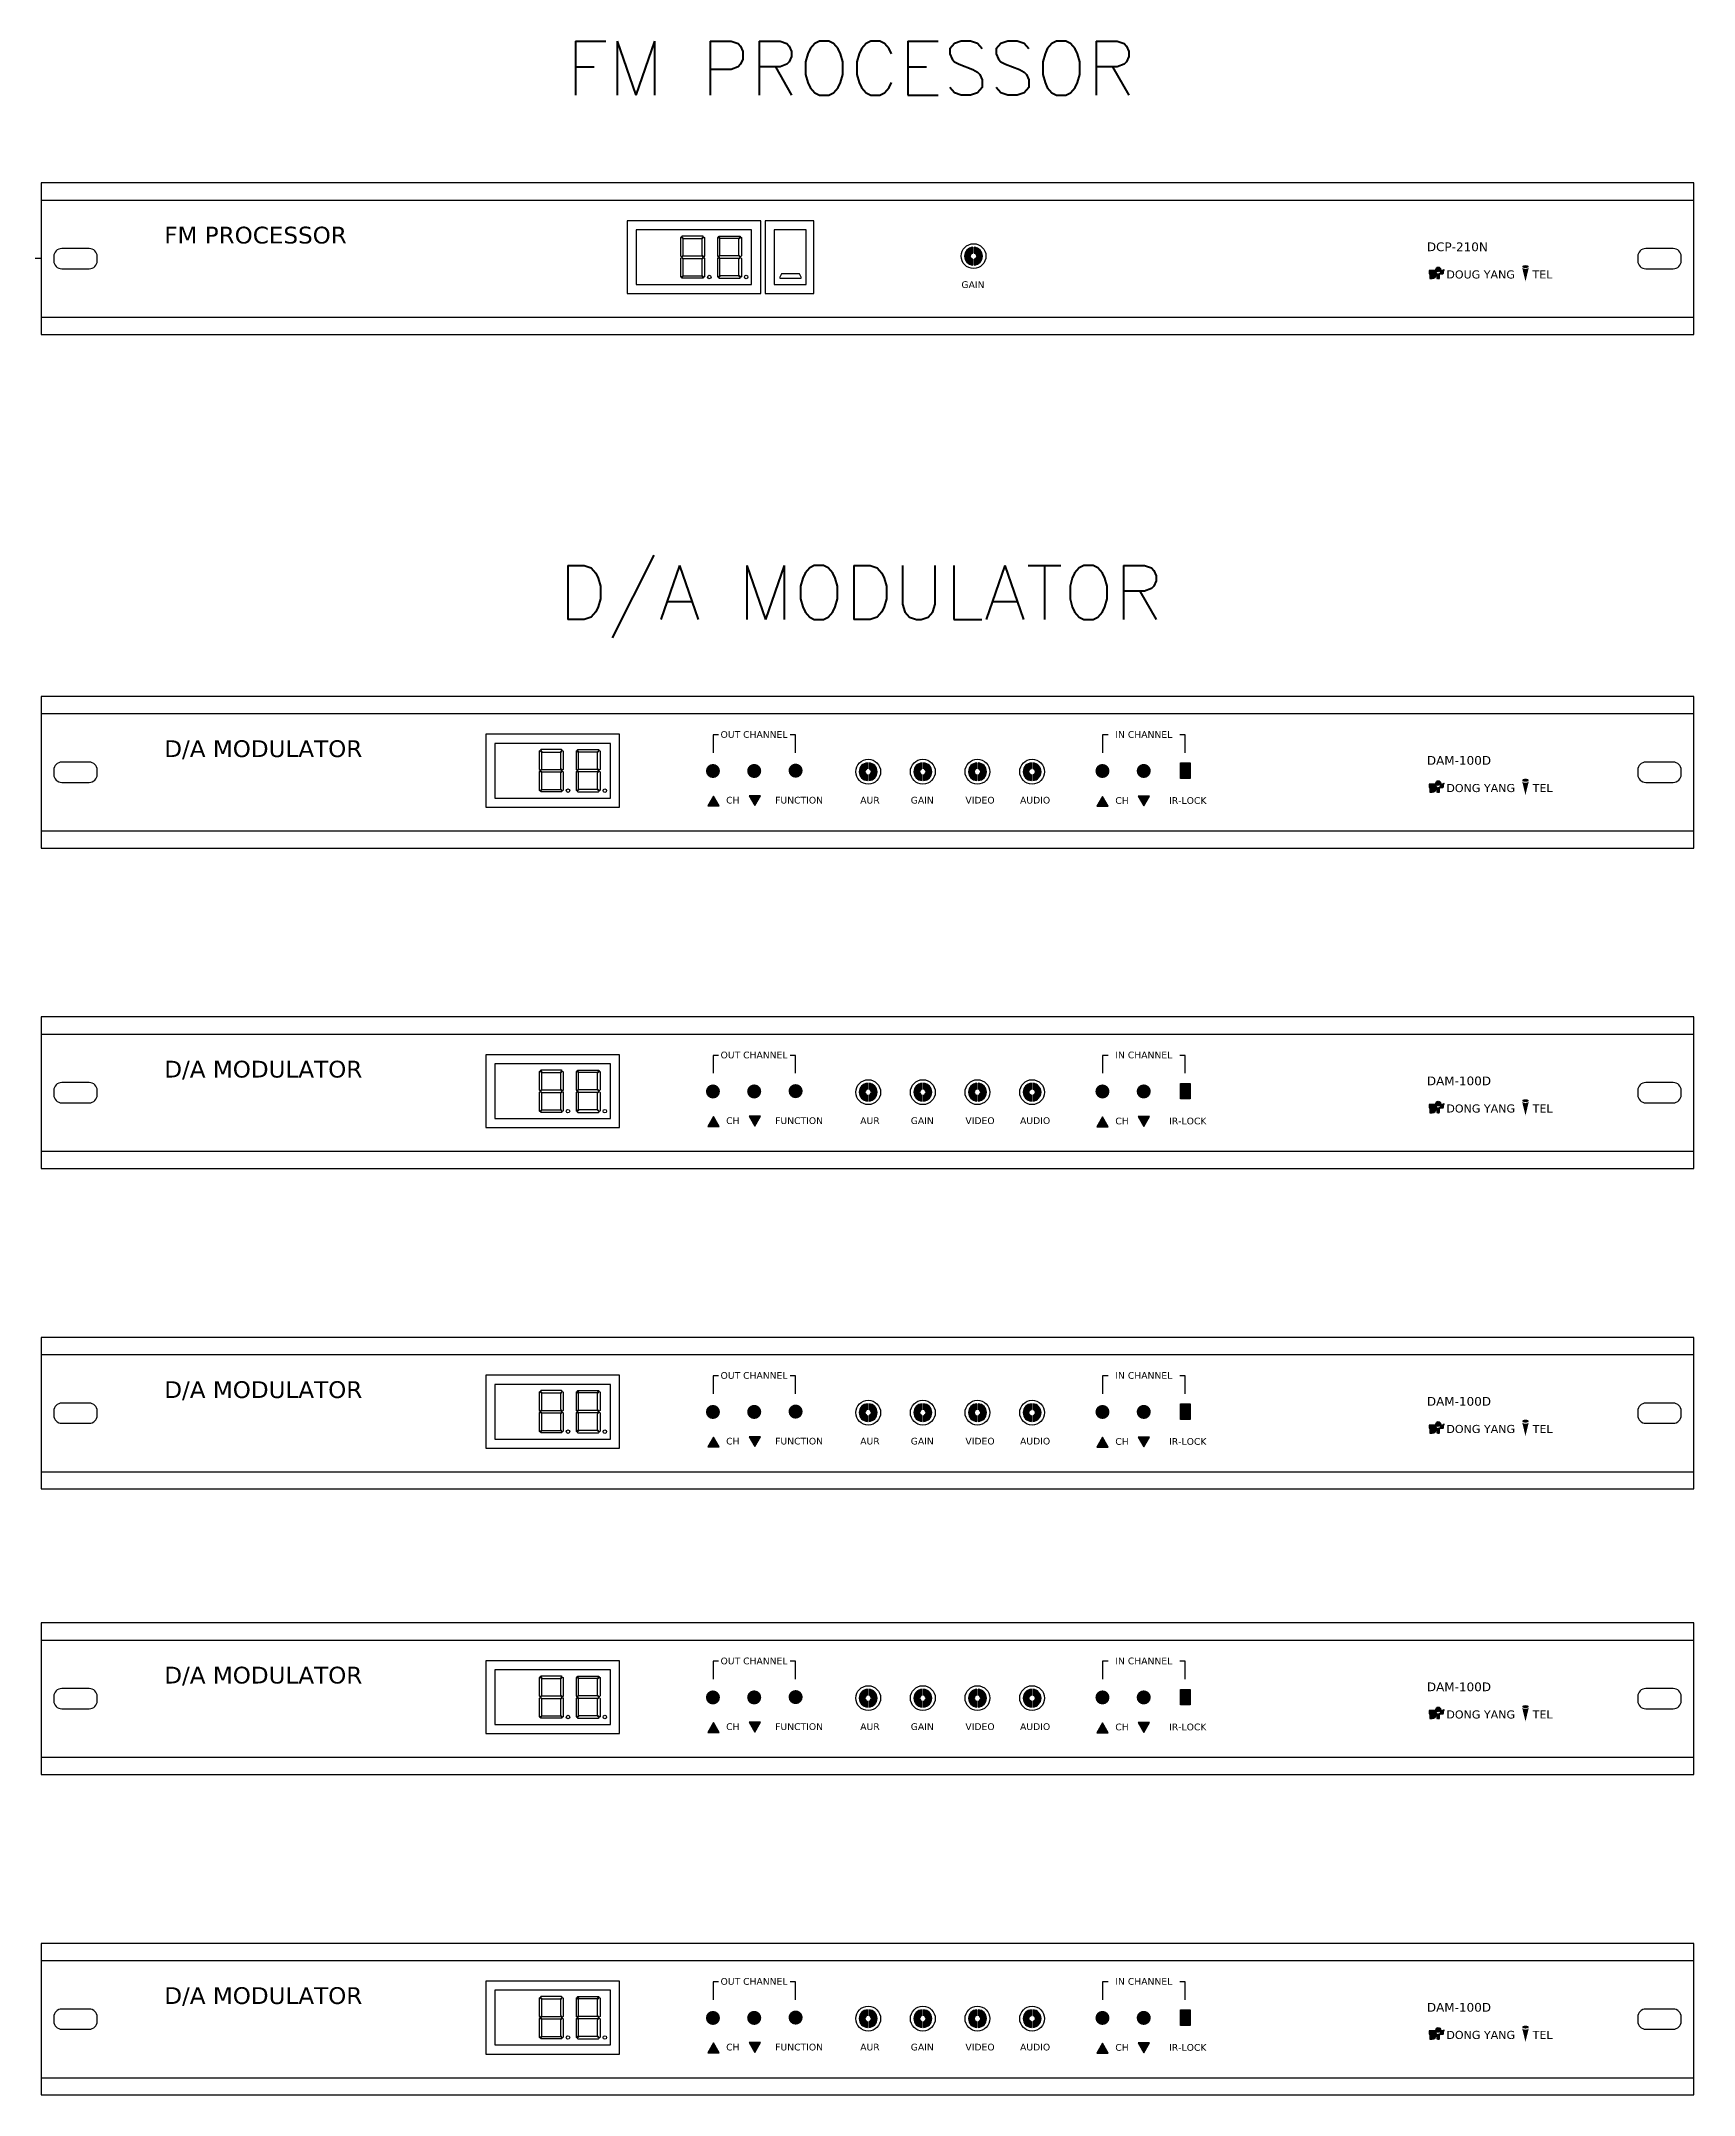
# Model space of a CAD drawing. Header units: millimetres. Extents: x -87 to 210163, y -109 to 148391.
# Drawn here: x 113423 to 128745, y 109622 to 128654 of the extents above; entities that cross this region are included whole.
import ezdxf

# ---------------------------------------------------------------- set-up
doc = ezdxf.new("R2010")
doc.units = ezdxf.units.MM
doc.header["$LTSCALE"] = 50
doc.header["$MEASUREMENT"] = 0
doc.layers.get('0').update_dxf_attribs({"linetype": 'CONTINUOUS'})
for name, color, linetype in [('E-TEXT-BOX', 7, 'CONTINUOUS'), ('TEXT', 7, 'CONTINUOUS'), ('모양', 4, 'CONTINUOUS')]:
    doc.layers.add(name, color=color, linetype=linetype)
doc.styles.add('GHS', font='romans.shx', dxfattribs={"bigfont": 'ghs.shx'})
doc.styles.add('GND', font='verdana_0.ttf')

# ---------------------------------------------------------------- blocks, each defined once
blk = doc.blocks.new('CHANNEL PROCESSOR')
at = {"layer": 'TEXT', "lineweight": -3}
h = blk.add_hatch(color=254, dxfattribs=at)
edge = h.paths.add_edge_path()
edge.add_line((2132089.406218749, 1970421.479161059), (2132088.557102217, 1970421.479161059))
edge.add_line((2132088.557102217, 1970421.479161059), (2132088.557102217, 1970420.527159139))
edge.add_line((2132088.557102217, 1970420.527159139), (2132089.47522314, 1970420.527159139))
edge.add_arc((2132089.47522314, 1970420.297365195), 0.2297939439477471, -90.00000000432078, 89.99999999567922, ccw=False)
edge.add_line((2132089.47522314, 1970420.067571252), (2132089.140459201, 1970420.067571252))
edge.add_line((2132089.140459201, 1970420.067571252), (2132089.140459201, 1970420.429607971))
edge.add_line((2132089.140459201, 1970420.429607971), (2132088.74156083, 1970420.429607971))
edge.add_line((2132088.74156083, 1970420.429607971), (2132088.74156083, 1970419.115569331))
edge.add_line((2132088.74156083, 1970419.115569331), (2132089.406218749, 1970419.115569331))
edge.add_arc((2132089.406218749, 1970420.297365195), 1.181795863668959, 270.0000000000707, 450.0000000000707)
h = blk.add_hatch(dxfattribs=at)
h.set_pattern_fill('ANGLE', color=254, scale=0.0048775583978623, style=0)
h.set_pattern_definition([(0, (2132061.158966095, 1970271.426959834), (0, 0.0340697454090683), [0.0247779966611406, -0.0092917487479277]), (90, (2132061.158966095, 1970271.426959834), (-0.0340697454090683, 0), [0.0247779966611406, -0.0092917487479277])])
edge = h.paths.add_edge_path()
edge.add_line((2132091.181134682, 1970420.4294495), (2132091.181134682, 1970419.115569331))
edge.add_line((2132091.181134682, 1970419.115569331), (2132091.362473869, 1970419.115569331))
edge.add_arc((2132091.362473869, 1970419.310671667), 0.1951023359278894, 270.0000000125462, 359.9999999874537)
edge.add_line((2132091.557576204, 1970419.310671667), (2132091.557576204, 1970420.206870539))
edge.add_arc((2132091.877864804, 1970420.206870539), 0.3202885999797003, 90.00000000809843, 179.9999999919015, ccw=False)
edge.add_line((2132091.877864804, 1970420.527159139), (2132092.476710427, 1970420.527159139))
edge.add_ellipse((2132092.476710427, 1970420.722261475), major_axis=(-0.1379581848159432, 0.1379581848159432), ratio=0.9999999987502578, start_angle=134.9999999641975, end_angle=225.0000000358025)
edge.add_line((2132092.671812763, 1970420.722261475), (2132092.671812763, 1970421.445864164))
edge.add_line((2132092.671812763, 1970421.445864164), (2132092.758456584, 1970421.506763644))
edge.add_ellipse((2132092.810745978, 1970421.600392208), major_axis=(0.110889073047033, 0.04580683820386372), ratio=0.7777833198178966, start_angle=225.5122469753792, end_angle=551.2932104421664)
edge.add_line((2132092.708980942, 1970421.538582411), (2132092.624440105, 1970421.479161059))
edge.add_line((2132092.624440105, 1970421.479161059), (2132091.945185392, 1970421.479161059))
edge.add_ellipse((2132091.945185392, 1970421.309139071), major_axis=(-0.1202237003895396, 0.1202237003895396), ratio=0.9999999987603514, start_angle=-45.00000003551331, end_angle=81.12871090266911)
edge.add_line((2132091.807859562, 1970421.208893909), (2132091.807859562, 1970421.141151188))
edge.add_ellipse((2132091.208206615, 1970421.037407914), major_axis=(0.4303175121891616, 0.4303175121891616), ratio=0.9999999994344716, start_angle=222.450346132576, end_angle=324.81532886271077, ccw=False)
edge = h.paths.add_edge_path()
edge.add_ellipse((2132091.093816911, 1970421.037407914), major_axis=(0.4303175121902896, 0.4303175121902896), ratio=0.9999999996037598, start_angle=125.18467111133799, end_angle=227.5496538510692, ccw=False)
edge.add_line((2132090.494163965, 1970421.141151188), (2132090.494163965, 1970421.208893909))
edge.add_ellipse((2132090.356838133, 1970421.309139071), major_axis=(-0.1202237005223157, 0.1202237005223157), ratio=0.99999999880465, start_angle=188.871289211111, end_angle=314.9999999657556)
edge.add_line((2132090.356838133, 1970421.479161059), (2132089.406218749, 1970421.479161059))
edge.add_arc((2132089.406218748, 1970420.297365195), 1.181795863676272, 9.428929798689808, 89.99999997677162, ccw=False)
edge.add_ellipse((2132090.424158721, 1970420.206870539), major_axis=(-0.2264782410381537, 0.2264782410381537), ratio=0.9999999994500964, start_angle=225.0000000574043, end_angle=287.5007052545735, ccw=False)
edge.add_line((2132090.744447321, 1970420.206870539), (2132090.744447321, 1970419.310671667))
edge.add_arc((2132090.939549657, 1970419.310671667), 0.1951023359278895, 180.0000000125463, 269.9999999874537)
edge.add_line((2132090.939549657, 1970419.115569331), (2132091.120888843, 1970419.115569331))
edge.add_line((2132091.120888843, 1970419.115569331), (2132091.120888843, 1970420.4294495))
h = blk.add_hatch(color=254, dxfattribs=at)
edge = h.paths.add_edge_path()
edge.add_ellipse((2132091.151011763, 1970421.773892512), major_axis=(-0.4812834065326116, 0.4812834065326116), ratio=0.9999999996309424, start_angle=225.0000000105727, end_angle=405.0000000105727)
edge.add_ellipse((2132091.151011763, 1970421.773892512), major_axis=(-0.4812834065326116, 0.4812834065326116), ratio=0.9999999996309424, start_angle=45.00000001057271, end_angle=225.0000000105727)
h = blk.add_hatch(color=254, dxfattribs=at)
edge = h.paths.add_edge_path()
edge.add_ellipse((2132116.500817566, 1970422.297769777), major_axis=(0.9672853192375892, 3e-16), ratio=0.4376593208088981, start_angle=192.1223906112213, end_angle=347.8776093887787, ccw=False)
edge.add_line((2132115.555101505, 1970422.208867798), (2132116.500817566, 1970418.310911321))
edge.add_line((2132116.500817566, 1970418.31091132), (2132117.446533627, 1970422.208867798))
edge = h.paths.add_edge_path()
edge.add_ellipse((2132116.500817566, 1970422.607999571), major_axis=(0.9672853192314504, 4.826934000000013e-10), ratio=0.4376593208116754, start_angle=-6.532858033726872e-08, end_angle=359.9999999346714)
at = {"layer": '모양', "lineweight": -3}
h = blk.add_hatch(color=256, dxfattribs=at)
edge = h.paths.add_edge_path()
edge.add_line((2131956.4013272, 1970428.21838786), (2131956.4013272, 1970426.546621038))
edge.add_ellipse((2131956.206224864, 1970425.640654775), major_axis=(0.6553013777396002, 0.6553013777396002), ratio=0.9999999994033109, start_angle=237.1531974833002, end_angle=392.8468025508875, ccw=False)
edge.add_line((2131956.4013272, 1970424.734688513), (2131956.4013272, 1970423.062921691))
edge.add_ellipse((2131956.206224864, 1970425.640654776), major_axis=(-1.827945948522575, 1.827945948522575), ratio=0.9999999994033116, start_angle=139.3283254148197, end_angle=310.6716745509925)
edge = h.paths.add_edge_path()
edge.add_ellipse((2131956.206224864, 1970425.640654776), major_axis=(1.827945948522576, 1.827945948522576), ratio=0.9999999994033112, start_angle=49.3283254490075, end_angle=220.6716745851802)
edge.add_line((2131956.011122528, 1970423.062921691), (2131956.011122528, 1970424.734688513))
edge.add_ellipse((2131956.206224864, 1970425.640654775), major_axis=(-0.6553013778966009, 0.6553013778966009), ratio=0.9999999994033107, start_angle=-32.84680255088739, end_angle=122.8468025166998, ccw=False)
edge.add_line((2131956.011122528, 1970426.546621038), (2131956.011122528, 1970428.21838786))
at = {"lineweight": -3}
for p, q in [((2131685.420497518, 1970441.917150883), (2132165.420497518, 1970441.917150883)), ((2131685.420497518, 1970407.917150883), (2132165.420497518, 1970407.917150883))]:
    blk.add_line(p, q, dxfattribs=at)
at = {"color": 1, "lineweight": -3}
for p, q in [((2131871.503353534, 1970425.348449637), (2131871.855954853, 1970425.701050955)), ((2131871.503353534, 1970425.348449637), (2131871.855954853, 1970424.995848318)), ((2131877.729083561, 1970425.348449637), (2131877.376482242, 1970425.701050955)), ((2131877.729083561, 1970425.348449637), (2131877.376482242, 1970424.995848318)), ((2131882.208341784, 1970425.348449637), (2131882.560943103, 1970425.701050955)), ((2131882.208341784, 1970425.348449637), (2131882.560943103, 1970424.995848318)), ((2131888.434071811, 1970425.348449637), (2131888.081470492, 1970425.701050955)), ((2131888.434071811, 1970425.348449637), (2131888.081470492, 1970424.995848318)), ((2131871.853474227, 1970424.995848318), (2131877.378962869, 1970424.995848318)), ((2131888.083951119, 1970424.995848318), (2131882.558462476, 1970424.995848318))]:
    blk.add_line(p, q, dxfattribs=at)
at = {"color": 3, "lineweight": -3}
blk.add_lwpolyline([(2132165.420497518, 1970446.917150883), (2131685.420497518, 1970446.917150883), (2131685.420497518, 1970402.917150883), (2132165.420497518, 1970402.917150883)], close=True, dxfattribs=at)
at = {"lineweight": -3}
for points in [[(2131886.462329188, 1970435.926489194), (2131855.629832429, 1970435.926489194), (2131855.629832429, 1970414.77041008), (2131894.425366732, 1970414.770410079), (2131894.425366732, 1970435.926489194), (2131886.462329188, 1970435.926489194)], [(2131909.851577232, 1970435.926489194), (2131895.654709225, 1970435.926489194), (2131895.654709225, 1970414.77041008), (2131909.851577232, 1970414.77041008), (2131909.851577232, 1970435.926489194), (2131909.851577232, 1970435.926489194)]]:
    blk.add_lwpolyline(points, dxfattribs=at)
for points in [[(2131858.274342318, 1970417.414919969), (2131891.780856843, 1970417.414919969), (2131891.780856843, 1970433.281979305), (2131858.274342318, 1970433.281979305)], [(2131898.299219114, 1970417.414919969), (2131907.622023194, 1970417.414919969), (2131907.622023194, 1970433.281979305), (2131898.299219114, 1970433.281979305)]]:
    blk.add_lwpolyline(points, close=True, dxfattribs=at)
at = {"color": 1, "lineweight": -3}
for points in [[(2131871.148271589, 1970425.703531582), (2131871.378690142, 1970425.473113029), (2131871.853474227, 1970425.947897112), (2131871.853474227, 1970430.652833359), (2131871.316358446, 1970431.189949139), (2131871.148271589, 1970431.021862281)], [(2131871.441021838, 1970431.31461253), (2131871.978137618, 1970430.777496751), (2131877.254299477, 1970430.777496751), (2131877.791415257, 1970431.31461253), (2131877.623328399, 1970431.482699388), (2131871.609108695, 1970431.482699388)], [(2131878.084165506, 1970431.021862281), (2131878.084165506, 1970425.703531582), (2131877.853746953, 1970425.473113029), (2131877.378962869, 1970425.947897112), (2131877.378962869, 1970430.652833359), (2131877.916078649, 1970431.189949139)], [(2131881.853259839, 1970431.021862281), (2131881.853259839, 1970425.703531582), (2131882.083678392, 1970425.473113029), (2131882.558462476, 1970425.947897112), (2131882.558462476, 1970430.652833359), (2131882.021346696, 1970431.189949139)], [(2131888.496403507, 1970431.31461253), (2131887.959287728, 1970430.777496751), (2131882.683125867, 1970430.777496751), (2131882.146010088, 1970431.31461253), (2131882.314096945, 1970431.482699388), (2131888.32831665, 1970431.482699388)], [(2131888.789153756, 1970425.703531582), (2131888.558735202, 1970425.473113029), (2131888.083951119, 1970425.947897112), (2131888.083951119, 1970430.652833359), (2131888.621066899, 1970431.189949139), (2131888.789153756, 1970431.021862281)], [(2131871.316358446, 1970419.506950135), (2131871.853474227, 1970420.044065915), (2131871.853474227, 1970424.749002162), (2131871.378690142, 1970425.223786245), (2131871.148271589, 1970424.993367692), (2131871.148271589, 1970419.675036992)], [(2131877.916078649, 1970419.506950135), (2131877.378962869, 1970420.044065915), (2131877.378962869, 1970424.749002162), (2131877.853746953, 1970425.223786245), (2131878.084165506, 1970424.993367692), (2131878.084165506, 1970419.675036992)], [(2131882.021346696, 1970419.506950135), (2131882.558462476, 1970420.044065915), (2131882.558462476, 1970424.749002162), (2131882.083678392, 1970425.223786245), (2131881.853259839, 1970424.993367692), (2131881.853259839, 1970419.675036992)], [(2131888.621066899, 1970419.506950135), (2131888.083951119, 1970420.044065915), (2131888.083951119, 1970424.749002162), (2131888.558735202, 1970425.223786245), (2131888.789153756, 1970424.993367692), (2131888.789153756, 1970419.675036992)], [(2131871.978137618, 1970419.919402522), (2131877.254299477, 1970419.919402522), (2131877.791415257, 1970419.382286743), (2131877.623328399, 1970419.214199886), (2131871.609108695, 1970419.214199886), (2131871.441021838, 1970419.382286743)], [(2131887.959287728, 1970419.919402522), (2131882.683125867, 1970419.919402522), (2131882.146010088, 1970419.382286743), (2131882.314096945, 1970419.214199886), (2131888.32831665, 1970419.214199886), (2131888.496403507, 1970419.382286743)], [(2131905.694356617, 1970420.553842937), (2131900.418194756, 1970420.553842937), (2131899.881078977, 1970419.382286743), (2131900.049165834, 1970419.214199886), (2131906.063385539, 1970419.214199886), (2131906.231472396, 1970419.382286743)]]:
    blk.add_lwpolyline(points, close=True, dxfattribs=at)
at = {"lineweight": -3}
for points in [[(2131689.126798265, 1970425.553640036), (2131689.126798265, 1970424.280661731, 0.4142135623730952), (2131691.431705566, 1970421.97575443), (2131699.40928947, 1970421.97575443, 0.4142135623730951), (2131701.714196771, 1970424.280661731), (2131701.714196771, 1970425.553640036, 0.414213562373096), (2131699.40928947, 1970427.858547337), (2131691.431705566, 1970427.858547337, 0.4142135623730951)], [(2132149.126798265, 1970425.553640036), (2132149.126798265, 1970424.280661731, 0.4142135623730952), (2132151.431705566, 1970421.97575443), (2132159.40928947, 1970421.97575443, 0.4142135623730951), (2132161.714196771, 1970424.280661731), (2132161.714196771, 1970425.553640036, 0.414213562373096), (2132159.40928947, 1970427.858547337), (2132151.431705566, 1970427.858547337, 0.4142135623730951)]]:
    blk.add_lwpolyline(points, format="xyb", close=True, dxfattribs=at)
at = {"color": 1, "lineweight": -3}
for points in [[(2131871.853474227, 1970425.701050955), (2131877.378962869, 1970425.701050955)], [(2131888.083951119, 1970425.701050955), (2131882.558462476, 1970425.701050955)]]:
    blk.add_lwpolyline(points, dxfattribs=at)
at = {"lineweight": -3}
blk.add_circle((2131956.206224864, 1970425.640654776), 3.609393214418117, dxfattribs=at)
at = {"color": 1, "lineweight": -3}
for centre in [(2131879.464800712, 1970419.569755772), (2131890.169788963, 1970419.569755772)]:
    blk.add_circle(centre, 0.5111750367367005, dxfattribs=at)
at = {"layer": 'TEXT', "color": 254, "lineweight": -3}
for p, q in [((2132090.356838133, 1970421.479161059), (2132089.406218749, 1970421.479161059)), ((2132090.494163965, 1970421.141151188), (2132090.494163965, 1970421.208893909)), ((2132090.744447321, 1970420.206870539), (2132090.744447321, 1970419.310671667)), ((2132091.120888844, 1970419.115569331), (2132090.939549657, 1970419.115569331)), ((2132091.120888844, 1970420.4294495), (2132091.120888844, 1970419.115569331))]:
    blk.add_line(p, q, dxfattribs=at)
blk.add_lwpolyline([(2132088.74156083, 1970420.429607971), (2132088.74156083, 1970419.115569331), (2132089.406218749, 1970419.115569331, 1.000000000000005), (2132089.406218749, 1970421.479161059), (2132088.557102217, 1970421.479161059), (2132088.557102217, 1970420.527159139), (2132089.47522314, 1970420.527159139, -0.9999999999999998), (2132089.47522314, 1970420.067571252), (2132089.140459201, 1970420.067571252), (2132089.140459201, 1970420.429607971)], format="xyb", close=True, dxfattribs=at)
blk.add_lwpolyline([(2132092.708980942, 1970421.538582411), (2132092.624440105, 1970421.479161059), (2132091.945185392, 1970421.479161059, 0.6135735587382025), (2132091.807859562, 1970421.208893909), (2132091.807859562, 1970421.141151188, -0.4789318693612534), (2132091.181134682, 1970420.4294495), (2132091.181134682, 1970419.115569331), (2132091.362473869, 1970419.115569331, 0.4142135623730883), (2132091.557576204, 1970419.310671667), (2132091.557576204, 1970420.206870539, -0.4142135623730951), (2132091.877864804, 1970420.527159139), (2132092.476710427, 1970420.527159139, 0.4142135623730951), (2132092.671812763, 1970420.722261475), (2132092.671812763, 1970421.445864164), (2132092.758456584, 1970421.506763644)], format="xyb", dxfattribs=at)
blk.add_circle((2132091.151011763, 1970421.773892512), 0.6806375207188391, dxfattribs=at)
for centre, radius, start, end in [((2132090.356838133, 1970421.309139071), 0.1700219875688007, 323.8712892651044, 90), ((2132091.09381691, 1970421.037407914), 0.6085608618221425, 170.1846711219233, 272.549653685157), ((2132090.424158721, 1970420.206870539), 0.320288599922157, 0, 62.50070513963338), ((2132090.939549657, 1970419.310671667), 0.1951023359144927, 180, 270)]:
    blk.add_arc(centre, radius, start, end, dxfattribs=at)
blk.add_ellipse((2132092.810745978, 1970421.600392208), major_axis=(0.110889073047033, 0.0458068382038638), ratio=0.7777833198178963, start_param=3.935931213290991, end_param=9.621881666105786, dxfattribs=at)
at = {"layer": '모양', "lineweight": -3}
for points in [[(2131956.011122528, 1970428.21838786, 0.9271726499455296), (2131956.011122528, 1970423.062921691), (2131956.011122528, 1970424.734688513, -0.8075728530872467), (2131956.011122528, 1970426.546621038)], [(2131956.4013272, 1970426.546621038, -0.8075728530872476), (2131956.4013272, 1970424.734688513), (2131956.4013272, 1970423.062921691, 0.9271726499455304), (2131956.4013272, 1970428.21838786)]]:
    blk.add_lwpolyline(points, format="xyb", close=True, dxfattribs=at)
at = {"color": 3, "lineweight": -3, "style": 'GND'}
for s, height, p in [('FM PROCESSOR', 4.8775583980605, (2131721.20431433, 1970429.314098075)), ('DCP-210N', 2.536330366972833, (2132087.865283565, 1970427.083341577)), ('DOUG YANG     TEL', 2.341228031087666, (2132093.519231448, 1970419.161742719))]:
    blk.add_text(s, height=height, dxfattribs=at).set_placement(p)
at = {"layer": 'TEXT', "lineweight": -3, "style": 'GND'}
blk.add_text('GAIN', height=1.951023359084501, dxfattribs=at).set_placement((2131952.699986314, 1970416.399352675))
blk = doc.blocks.new('DAM-100D')
at = {"lineweight": -3}
h = blk.add_hatch(color=9, dxfattribs=at)
edge = h.paths.add_edge_path()
edge.add_ellipse((2122013.94416659, 1941784.286572036), major_axis=(-1.445316197481881, 1.445316197481881), ratio=0.9999999999817961, start_angle=45.0000000005215, end_angle=225.0000000005215)
edge.add_ellipse((2122013.94416659, 1941784.286572036), major_axis=(-1.445316197666633, 1.445316197666633), ratio=0.9999999998427833, start_angle=225.0000000045039, end_angle=405.0000000045039)
h = blk.add_hatch(color=9, dxfattribs=at)
edge = h.paths.add_edge_path()
edge.add_ellipse((2122025.925530038, 1941784.286572036), major_axis=(1.445316197519193, 1.445316197519192), ratio=0.9999999999884869, start_angle=134.9999999996702, end_angle=314.9999999996701)
edge.add_ellipse((2122025.925530038, 1941784.286572036), major_axis=(-1.445316197645962, 1.445316197645962), ratio=0.9999999998130666, start_angle=225.0000000053552, end_angle=405.0000000053552)
h = blk.add_hatch(color=9, dxfattribs=at)
edge = h.paths.add_edge_path()
edge.add_ellipse((2122037.953760608, 1941784.380848653), major_axis=(1.445316197519193, 1.445316197519192), ratio=0.9999999999884869, start_angle=134.9999999996702, end_angle=314.9999999996701)
edge.add_ellipse((2122037.953760608, 1941784.380848653), major_axis=(-1.445316197645962, 1.445316197645962), ratio=0.9999999998130666, start_angle=225.0000000053552, end_angle=405.0000000053552)
h = blk.add_hatch(color=256, dxfattribs=at)
edge = h.paths.add_edge_path()
edge.add_line((2122059.223713066, 1941786.661172354), (2122059.223713066, 1941784.989405533))
edge.add_ellipse((2122059.028610731, 1941784.08343927), major_axis=(0.6553013777396002, 0.6553013777396002), ratio=0.9999999994033109, start_angle=237.1531974833002, end_angle=392.8468025508875, ccw=False)
edge.add_line((2122059.223713066, 1941783.177473007), (2122059.223713066, 1941781.505706185))
edge.add_ellipse((2122059.028610731, 1941784.08343927), major_axis=(-1.827945948522575, 1.827945948522575), ratio=0.9999999994033116, start_angle=139.3283254148197, end_angle=310.6716745509925)
edge = h.paths.add_edge_path()
edge.add_ellipse((2122059.028610731, 1941784.08343927), major_axis=(1.827945948522576, 1.827945948522576), ratio=0.9999999994033112, start_angle=49.3283254490075, end_angle=220.6716745851802)
edge.add_line((2122058.833508395, 1941781.505706185), (2122058.833508395, 1941783.177473007))
edge.add_ellipse((2122059.028610731, 1941784.08343927), major_axis=(-0.6553013778966009, 0.6553013778966009), ratio=0.9999999994033107, start_angle=-32.84680255088739, end_angle=122.8468025166998, ccw=False)
edge.add_line((2122058.833508395, 1941784.989405532), (2122058.833508395, 1941786.661172354))
h = blk.add_hatch(color=256, dxfattribs=at)
edge = h.paths.add_edge_path()
edge.add_line((2122075.0941178, 1941786.661172354), (2122075.0941178, 1941784.989405533))
edge.add_ellipse((2122074.899015464, 1941784.08343927), major_axis=(0.6553013777396002, 0.6553013777396002), ratio=0.9999999994033109, start_angle=237.1531974833002, end_angle=392.8468025508875, ccw=False)
edge.add_line((2122075.0941178, 1941783.177473007), (2122075.0941178, 1941781.505706185))
edge.add_ellipse((2122074.899015464, 1941784.08343927), major_axis=(-1.827945948522575, 1.827945948522575), ratio=0.9999999994033116, start_angle=139.3283254148197, end_angle=310.6716745509925)
edge = h.paths.add_edge_path()
edge.add_ellipse((2122074.899015464, 1941784.08343927), major_axis=(1.827945948522576, 1.827945948522576), ratio=0.9999999994033112, start_angle=49.3283254490075, end_angle=220.6716745851802)
edge.add_line((2122074.703913128, 1941781.505706185), (2122074.703913128, 1941783.177473007))
edge.add_ellipse((2122074.899015464, 1941784.08343927), major_axis=(-0.6553013778966009, 0.6553013778966009), ratio=0.9999999994033107, start_angle=-32.84680255088739, end_angle=122.8468025166998, ccw=False)
edge.add_line((2122074.703913128, 1941784.989405532), (2122074.703913128, 1941786.661172354))
h = blk.add_hatch(color=256, dxfattribs=at)
edge = h.paths.add_edge_path()
edge.add_line((2122090.964522533, 1941786.661172354), (2122090.964522533, 1941784.989405533))
edge.add_ellipse((2122090.769420197, 1941784.08343927), major_axis=(0.6553013777396002, 0.6553013777396002), ratio=0.9999999994033109, start_angle=237.1531974833002, end_angle=392.8468025508875, ccw=False)
edge.add_line((2122090.964522533, 1941783.177473007), (2122090.964522533, 1941781.505706185))
edge.add_ellipse((2122090.769420197, 1941784.08343927), major_axis=(-1.827945948522575, 1.827945948522575), ratio=0.9999999994033116, start_angle=139.3283254148197, end_angle=310.6716745509925)
edge = h.paths.add_edge_path()
edge.add_ellipse((2122090.769420197, 1941784.08343927), major_axis=(1.827945948522576, 1.827945948522576), ratio=0.9999999994033112, start_angle=49.3283254490075, end_angle=220.6716745851802)
edge.add_line((2122090.574317861, 1941781.505706185), (2122090.574317861, 1941783.177473007))
edge.add_ellipse((2122090.769420197, 1941784.08343927), major_axis=(-0.6553013778966009, 0.6553013778966009), ratio=0.9999999994033107, start_angle=-32.84680255088739, end_angle=122.8468025166998, ccw=False)
edge.add_line((2122090.574317861, 1941784.989405532), (2122090.574317861, 1941786.661172354))
h = blk.add_hatch(color=256, dxfattribs=at)
edge = h.paths.add_edge_path()
edge.add_line((2122106.834927266, 1941786.661172354), (2122106.834927266, 1941784.989405533))
edge.add_ellipse((2122106.639824931, 1941784.08343927), major_axis=(0.6553013777396002, 0.6553013777396002), ratio=0.9999999994033109, start_angle=237.1531974833002, end_angle=392.8468025508875, ccw=False)
edge.add_line((2122106.834927266, 1941783.177473007), (2122106.834927266, 1941781.505706185))
edge.add_ellipse((2122106.639824931, 1941784.08343927), major_axis=(-1.827945948522575, 1.827945948522575), ratio=0.9999999994033116, start_angle=139.3283254148197, end_angle=310.6716745509925)
edge = h.paths.add_edge_path()
edge.add_ellipse((2122106.639824931, 1941784.08343927), major_axis=(1.827945948522576, 1.827945948522576), ratio=0.9999999994033112, start_angle=49.3283254490075, end_angle=220.6716745851802)
edge.add_line((2122106.444722595, 1941781.505706185), (2122106.444722595, 1941783.177473007))
edge.add_ellipse((2122106.639824931, 1941784.08343927), major_axis=(-0.6553013778966009, 0.6553013778966009), ratio=0.9999999994033107, start_angle=-32.84680255088739, end_angle=122.8468025166998, ccw=False)
edge.add_line((2122106.444722595, 1941784.989405532), (2122106.444722595, 1941786.661172354))
h = blk.add_hatch(color=9, dxfattribs=at)
edge = h.paths.add_edge_path()
edge.add_ellipse((2122127.065228712, 1941784.286572036), major_axis=(-1.445316197481881, 1.445316197481881), ratio=0.9999999999817961, start_angle=45.0000000005215, end_angle=225.0000000005215)
edge.add_ellipse((2122127.065228712, 1941784.286572036), major_axis=(-1.445316197666633, 1.445316197666633), ratio=0.9999999998427833, start_angle=225.0000000045039, end_angle=405.0000000045039)
h = blk.add_hatch(color=9, dxfattribs=at)
edge = h.paths.add_edge_path()
edge.add_ellipse((2122139.04659216, 1941784.286572036), major_axis=(1.445316197519193, 1.445316197519192), ratio=0.9999999999884869, start_angle=134.9999999996702, end_angle=314.9999999996701)
edge.add_ellipse((2122139.04659216, 1941784.286572036), major_axis=(-1.445316197645962, 1.445316197645962), ratio=0.9999999998130666, start_angle=225.0000000053552, end_angle=405.0000000053552)
blk.add_hatch(color=4, dxfattribs=at).paths.add_polyline_path([(2122149.683480019, 1941782.104996065), (2122152.520646393, 1941782.104996065), (2122152.520646393, 1941786.621054746), (2122149.683480019, 1941786.621054746)])
h = blk.add_hatch(color=254, dxfattribs=at)
edge = h.paths.add_edge_path()
edge.add_ellipse((2122224.561668633, 1941780.789349227), major_axis=(-0.4812834065326116, 0.4812834065326116), ratio=0.9999999996309424, start_angle=225.0000000105727, end_angle=405.0000000105727)
edge.add_ellipse((2122224.561668633, 1941780.789349227), major_axis=(-0.4812834065326116, 0.4812834065326116), ratio=0.9999999996309424, start_angle=45.00000001057271, end_angle=225.0000000105727)
h = blk.add_hatch(color=254, dxfattribs=at)
edge = h.paths.add_edge_path()
edge.add_ellipse((2122249.911474437, 1941781.313226492), major_axis=(0.9672853192375892, 3e-16), ratio=0.4376593208088981, start_angle=192.1223906112213, end_angle=347.8776093887787, ccw=False)
edge.add_line((2122248.965758376, 1941781.224324513), (2122249.911474437, 1941777.326368035))
edge.add_line((2122249.911474437, 1941777.326368035), (2122250.857190498, 1941781.224324513))
edge = h.paths.add_edge_path()
edge.add_ellipse((2122249.911474437, 1941781.623456286), major_axis=(0.9672853192314504, 4.826934000000013e-10), ratio=0.4376593208116754, start_angle=-6.532858033726872e-08, end_angle=359.9999999346714)
h = blk.add_hatch(color=254, dxfattribs=at)
edge = h.paths.add_edge_path()
edge.add_line((2122222.81687562, 1941780.494617774), (2122221.967759088, 1941780.494617774))
edge.add_line((2122221.967759088, 1941780.494617774), (2122221.967759088, 1941779.542615854))
edge.add_line((2122221.967759088, 1941779.542615854), (2122222.88588001, 1941779.542615854))
edge.add_ellipse((2122222.88588001, 1941779.31282191), major_axis=(-0.1624888560410533, 0.1624888560410533), ratio=0.9999999998491722, start_angle=134.9999999956791, end_angle=314.9999999956791, ccw=False)
edge.add_line((2122222.88588001, 1941779.083027966), (2122222.551116072, 1941779.083027966))
edge.add_line((2122222.551116072, 1941779.083027966), (2122222.551116072, 1941779.445064686))
edge.add_line((2122222.551116072, 1941779.445064686), (2122222.1522177, 1941779.445064686))
edge.add_line((2122222.1522177, 1941779.445064686), (2122222.1522177, 1941778.131026046))
edge.add_line((2122222.1522177, 1941778.131026046), (2122222.81687562, 1941778.131026046))
edge.add_ellipse((2122222.81687562, 1941779.31282191), major_axis=(0.8356558691785338, 0.8356558691785338), ratio=0.9999999999975351, start_angle=225.0000000000706, end_angle=405.0000000000705)
h = blk.add_hatch(dxfattribs=at)
h.set_pattern_fill('ANGLE', color=254, scale=0.0048775583978623, style=0)
h.set_pattern_definition([(0, (2122194.569622966, 1941630.442416549), (0, 0.0340697454090683), [0.0247779966611406, -0.0092917487479277]), (90, (2122194.569622966, 1941630.442416549), (-0.0340697454090683, 0), [0.0247779966611406, -0.0092917487479277])])
edge = h.paths.add_edge_path()
edge.add_line((2122224.591791553, 1941779.444906215), (2122224.591791553, 1941778.131026046))
edge.add_line((2122224.591791553, 1941778.131026046), (2122224.773130739, 1941778.131026046))
edge.add_ellipse((2122224.773130739, 1941778.326128382), major_axis=(0.1379581847599464, 0.1379581847599464), ratio=0.999999999562052, start_angle=225.0000000125463, end_angle=314.9999999874536)
edge.add_line((2122224.968233075, 1941778.326128382), (2122224.968233075, 1941779.222327254))
edge.add_ellipse((2122225.288521675, 1941779.222327254), major_axis=(0.2264782409823917, 0.2264782409823917), ratio=0.9999999997173082, start_angle=45.00000000809848, end_angle=134.9999999919015, ccw=False)
edge.add_line((2122225.288521675, 1941779.542615854), (2122225.887367297, 1941779.542615854))
edge.add_ellipse((2122225.887367297, 1941779.73771819), major_axis=(-0.1379581848159432, 0.1379581848159432), ratio=0.9999999987502579, start_angle=134.9999999641974, end_angle=225.0000000358025)
edge.add_line((2122226.082469633, 1941779.73771819), (2122226.082469633, 1941780.461320879))
edge.add_line((2122226.082469633, 1941780.461320878), (2122226.169113455, 1941780.522220358))
edge.add_ellipse((2122226.221402848, 1941780.615848922), major_axis=(0.110889073047033, 0.04580683820386372), ratio=0.7777833198178966, start_angle=225.5122469753792, end_angle=551.2932104421664)
edge.add_line((2122226.119637812, 1941780.554039126), (2122226.035096976, 1941780.494617774))
edge.add_line((2122226.035096976, 1941780.494617774), (2122225.355842263, 1941780.494617774))
edge.add_ellipse((2122225.355842263, 1941780.324595786), major_axis=(-0.1202237003895396, 0.1202237003895396), ratio=0.9999999987603514, start_angle=-45.00000003551331, end_angle=81.12871090266911)
edge.add_line((2122225.218516432, 1941780.224350624), (2122225.218516432, 1941780.156607903))
edge.add_ellipse((2122224.618863486, 1941780.052864628), major_axis=(0.4303175121891616, 0.4303175121891616), ratio=0.9999999994344716, start_angle=222.450346132576, end_angle=324.8153288627108, ccw=False)
edge = h.paths.add_edge_path()
edge.add_ellipse((2122224.504473781, 1941780.052864628), major_axis=(0.4303175121902893, 0.4303175121902893), ratio=0.9999999996037604, start_angle=125.18467111133799, end_angle=227.5496538510692, ccw=False)
edge.add_line((2122223.904820835, 1941780.156607903), (2122223.904820835, 1941780.224350624))
edge.add_ellipse((2122223.767495004, 1941780.324595786), major_axis=(-0.1202237005223157, 0.1202237005223157), ratio=0.9999999988046492, start_angle=188.871289211111, end_angle=314.9999999657556)
edge.add_line((2122223.767495004, 1941780.494617774), (2122222.81687562, 1941780.494617774))
edge.add_ellipse((2122222.816875619, 1941779.31282191), major_axis=(-0.8356558691837048, 0.8356558691837048), ratio=0.9999999999772322, start_angle=234.4289297986897, end_angle=314.9999999767716, ccw=False)
edge.add_ellipse((2122223.834815592, 1941779.222327254), major_axis=(-0.2264782410381537, 0.2264782410381537), ratio=0.9999999994500964, start_angle=225.0000000574043, end_angle=287.5007052545735, ccw=False)
edge.add_line((2122224.155104192, 1941779.222327254), (2122224.155104192, 1941778.326128382))
edge.add_ellipse((2122224.350206528, 1941778.326128382), major_axis=(-0.1379581847599464, 0.1379581847599464), ratio=0.999999999562052, start_angle=45.00000001254627, end_angle=134.9999999874536)
edge.add_line((2122224.350206528, 1941778.131026046), (2122224.531545714, 1941778.131026046))
edge.add_line((2122224.531545714, 1941778.131026046), (2122224.531545714, 1941779.444906215))
at = {"color": 3, "lineweight": -3}
for p, q in [((2122298.831154388, 1941805.932607598), (2121818.831154388, 1941805.932607598)), ((2121818.831154388, 1941805.932607598), (2121818.831154388, 1941761.932607598)), ((2122298.831154388, 1941761.932607598), (2122298.831154388, 1941805.932607598)), ((2121818.831154388, 1941800.932607598), (2122298.831154388, 1941800.932607598)), ((2121818.831154388, 1941766.932607598), (2122298.831154388, 1941766.932607598)), ((2121818.831154388, 1941761.932607598), (2122298.831154388, 1941761.932607598))]:
    blk.add_line(p, q, dxfattribs=at)
at = {"lineweight": -3}
for p, q in [((2121978.842551262, 1941794.941945909), (2121948.010054503, 1941794.941945909)), ((2121948.010054503, 1941794.941945909), (2121948.010054503, 1941773.785866794)), ((2121986.805588807, 1941794.941945909), (2121978.842551262, 1941794.941945909)), ((2121986.805588807, 1941773.785866794), (2121986.805588807, 1941794.941945909)), ((2121984.161078917, 1941792.29743602), (2121950.654564392, 1941792.29743602)), ((2121950.654564392, 1941792.29743602), (2121950.654564392, 1941776.430376684)), ((2121984.161078917, 1941776.430376684), (2121984.161078917, 1941792.29743602)), ((2122058.833508395, 1941784.989405532), (2122058.833508395, 1941786.661172354)), ((2122058.833508395, 1941781.505706185), (2122058.833508395, 1941783.177473007)), ((2122059.223713066, 1941786.661172354), (2122059.223713066, 1941784.989405532)), ((2122059.223713066, 1941783.177473007), (2122059.223713066, 1941781.505706185)), ((2122074.703913128, 1941784.989405532), (2122074.703913128, 1941786.661172354)), ((2122074.703913128, 1941781.505706185), (2122074.703913128, 1941783.177473007)), ((2122075.0941178, 1941786.661172354), (2122075.0941178, 1941784.989405532)), ((2122075.0941178, 1941783.177473007), (2122075.0941178, 1941781.505706185)), ((2122090.574317861, 1941784.989405532), (2122090.574317861, 1941786.661172354)), ((2122090.574317861, 1941781.505706185), (2122090.574317861, 1941783.177473007)), ((2122090.964522533, 1941786.661172354), (2122090.964522533, 1941784.989405532)), ((2122090.964522533, 1941783.177473007), (2122090.964522533, 1941781.505706185)), ((2121950.654564392, 1941776.430376684), (2121984.161078917, 1941776.430376684)), ((2121948.010054503, 1941773.785866794), (2121986.805588807, 1941773.785866794))]:
    blk.add_line(p, q, dxfattribs=at)
at = {"color": 1, "lineweight": -3}
for p, q in [((2121963.98933077, 1941790.498156102), (2121963.821243912, 1941790.330069245)), ((2121963.821243912, 1941790.330069245), (2121964.358359692, 1941789.792953465)), ((2121970.003550474, 1941790.498156102), (2121963.98933077, 1941790.498156102)), ((2121964.358359692, 1941789.792953465), (2121969.634521551, 1941789.792953465)), ((2121969.634521551, 1941789.792953465), (2121970.171637331, 1941790.330069245)), ((2121969.759184944, 1941789.668290074), (2121970.296300723, 1941790.205405853)), ((2121969.759184944, 1941784.963353827), (2121969.759184944, 1941789.668290074)), ((2121970.171637331, 1941790.330069245), (2121970.003550474, 1941790.498156102)), ((2121970.296300723, 1941790.205405853), (2121970.46438758, 1941790.037318996)), ((2121970.46438758, 1941790.037318996), (2121970.46438758, 1941784.718988297)), ((2121974.40156877, 1941790.205405853), (2121974.233481913, 1941790.037318996)), ((2121974.233481913, 1941790.037318996), (2121974.233481913, 1941784.718988297)), ((2121974.93868455, 1941789.668290074), (2121974.40156877, 1941790.205405853)), ((2121974.526232162, 1941790.330069245), (2121974.69431902, 1941790.498156102)), ((2121975.063347941, 1941789.792953465), (2121974.526232162, 1941790.330069245)), ((2121974.69431902, 1941790.498156102), (2121980.708538724, 1941790.498156102)), ((2121974.93868455, 1941784.963353827), (2121974.93868455, 1941789.668290074)), ((2121980.339509802, 1941789.792953465), (2121975.063347941, 1941789.792953465)), ((2121980.876625581, 1941790.330069245), (2121980.339509802, 1941789.792953465)), ((2121980.464173194, 1941789.668290074), (2121981.001288973, 1941790.205405853)), ((2121980.464173194, 1941784.963353827), (2121980.464173194, 1941789.668290074)), ((2121980.708538724, 1941790.498156102), (2121980.876625581, 1941790.330069245)), ((2121981.001288973, 1941790.205405853), (2121981.16937583, 1941790.037318996)), ((2121981.16937583, 1941790.037318996), (2121981.16937583, 1941784.718988297)), ((2121963.883575608, 1941784.363906351), (2121964.236176927, 1941784.71650767)), ((2121963.883575608, 1941784.363906351), (2121964.236176927, 1941784.011305033)), ((2121964.233696301, 1941784.011305033), (2121969.759184944, 1941784.011305033)), ((2121970.109305635, 1941784.363906351), (2121969.756704316, 1941784.71650767)), ((2121970.109305635, 1941784.363906351), (2121969.756704316, 1941784.011305033)), ((2121970.233969027, 1941784.488569743), (2121969.759184944, 1941784.963353827)), ((2121969.759184944, 1941783.764458876), (2121970.233969027, 1941784.23924296)), ((2121969.759184944, 1941779.059522629), (2121969.759184944, 1941783.764458876)), ((2121970.46438758, 1941784.718988297), (2121970.233969027, 1941784.488569743)), ((2121970.233969027, 1941784.23924296), (2121970.46438758, 1941784.008824406)), ((2121970.46438758, 1941784.008824406), (2121970.46438758, 1941778.690493707)), ((2121974.233481913, 1941784.718988297), (2121974.463900466, 1941784.488569743)), ((2121974.463900466, 1941784.23924296), (2121974.233481913, 1941784.008824406)), ((2121974.233481913, 1941784.008824406), (2121974.233481913, 1941778.690493707)), ((2121974.463900466, 1941784.488569743), (2121974.93868455, 1941784.963353827)), ((2121974.93868455, 1941783.764458876), (2121974.463900466, 1941784.23924296)), ((2121974.588563858, 1941784.363906351), (2121974.941165177, 1941784.71650767)), ((2121974.588563858, 1941784.363906351), (2121974.941165177, 1941784.011305033)), ((2121980.464173194, 1941784.71650767), (2121974.93868455, 1941784.71650767)), ((2121980.464173194, 1941784.011305033), (2121974.93868455, 1941784.011305033)), ((2121974.93868455, 1941779.059522629), (2121974.93868455, 1941783.764458876)), ((2121980.814293886, 1941784.363906351), (2121980.461692567, 1941784.71650767)), ((2121980.814293886, 1941784.363906351), (2121980.461692567, 1941784.011305033)), ((2121980.938957277, 1941784.488569743), (2121980.464173194, 1941784.963353827)), ((2121980.464173194, 1941783.764458876), (2121980.938957277, 1941784.23924296)), ((2121980.464173194, 1941779.059522629), (2121980.464173194, 1941783.764458876)), ((2121981.16937583, 1941784.718988297), (2121980.938957277, 1941784.488569743)), ((2121980.938957277, 1941784.23924296), (2121981.16937583, 1941784.008824406)), ((2121981.16937583, 1941784.008824406), (2121981.16937583, 1941778.690493707)), ((2121963.821243912, 1941778.397743458), (2121964.358359692, 1941778.934859237)), ((2121963.98933077, 1941778.2296566), (2121963.821243912, 1941778.397743458)), ((2121970.003550474, 1941778.2296566), (2121963.98933077, 1941778.2296566)), ((2121964.358359692, 1941778.934859237), (2121969.634521551, 1941778.934859237)), ((2121969.634521551, 1941778.934859237), (2121970.171637331, 1941778.397743458)), ((2121970.296300723, 1941778.52240685), (2121969.759184944, 1941779.059522629)), ((2121970.171637331, 1941778.397743458), (2121970.003550474, 1941778.2296566)), ((2121970.46438758, 1941778.690493707), (2121970.296300723, 1941778.52240685)), ((2121974.233481913, 1941778.690493707), (2121974.40156877, 1941778.52240685)), ((2121974.40156877, 1941778.52240685), (2121974.93868455, 1941779.059522629)), ((2121975.063347941, 1941778.934859237), (2121974.526232162, 1941778.397743458)), ((2121974.526232162, 1941778.397743458), (2121974.69431902, 1941778.2296566)), ((2121974.69431902, 1941778.2296566), (2121980.708538724, 1941778.2296566)), ((2121980.339509802, 1941778.934859237), (2121975.063347941, 1941778.934859237)), ((2121980.876625581, 1941778.397743458), (2121980.339509802, 1941778.934859237)), ((2121981.001288973, 1941778.52240685), (2121980.464173194, 1941779.059522629)), ((2121980.708538724, 1941778.2296566), (2121980.876625581, 1941778.397743458)), ((2121981.16937583, 1941778.690493707), (2121981.001288973, 1941778.52240685))]:
    blk.add_line(p, q, dxfattribs=at)
at = {"color": 4, "lineweight": -3}
for p, q in [((2122014.070251882, 1941777.015096199), (2122012.417421925, 1941774.152310737)), ((2122015.723081839, 1941774.152310737), (2122014.070251882, 1941777.015096199)), ((2122027.751312408, 1941777.109372817), (2122024.445652493, 1941777.109372817)), ((2122024.445652493, 1941777.109372817), (2122026.09848245, 1941774.246587354)), ((2122026.098482451, 1941774.246587354), (2122027.751312408, 1941777.109372817)), ((2122127.076683315, 1941776.920819582), (2122125.423853358, 1941774.05803412)), ((2122128.729513273, 1941774.05803412), (2122127.076683315, 1941776.920819582)), ((2122140.757743841, 1941777.0150962), (2122137.452083927, 1941777.0150962)), ((2122137.452083926, 1941777.0150962), (2122139.104913884, 1941774.152310737)), ((2122139.104913884, 1941774.152310737), (2122140.757743841, 1941777.0150962)), ((2122012.417421925, 1941774.152310737), (2122015.723081839, 1941774.152310737)), ((2122125.423853358, 1941774.05803412), (2122128.729513273, 1941774.05803412))]:
    blk.add_line(p, q, dxfattribs=at)
at = {"color": 254, "lineweight": -3}
for p, q in [((2122223.767495004, 1941780.494617774), (2122222.81687562, 1941780.494617774)), ((2122223.904820835, 1941780.156607903), (2122223.904820835, 1941780.224350624)), ((2122224.155104192, 1941779.222327254), (2122224.155104192, 1941778.326128382)), ((2122224.531545714, 1941778.131026046), (2122224.350206528, 1941778.131026046)), ((2122224.531545714, 1941779.444906215), (2122224.531545714, 1941778.131026046))]:
    blk.add_line(p, q, dxfattribs=at)
at = {"lineweight": -3}
for points in [[(2122015.555354506, 1941794.771219636), (2122013.971977682, 1941794.771219636), (2122013.971977682, 1941789.571490612)], [(2122037.948750829, 1941789.571490612), (2122037.948750829, 1941794.771219636), (2122036.365374005, 1941794.771219636)], [(2122128.676416628, 1941794.771219636), (2122127.093039804, 1941794.771219636), (2122127.093039804, 1941789.571490612)], [(2122151.069812951, 1941789.571490612), (2122151.069812951, 1941794.771219636), (2122149.486436127, 1941794.771219636)]]:
    blk.add_lwpolyline(points, dxfattribs=at)
at = {"color": 1, "lineweight": -3}
for points in [[(2121963.528493663, 1941784.718988297), (2121963.758912216, 1941784.488569743), (2121964.233696301, 1941784.963353827), (2121964.233696301, 1941789.668290074), (2121963.69658052, 1941790.205405853), (2121963.528493663, 1941790.037318996)], [(2121963.69658052, 1941778.52240685), (2121964.233696301, 1941779.059522629), (2121964.233696301, 1941783.764458876), (2121963.758912216, 1941784.23924296), (2121963.528493663, 1941784.008824406), (2121963.528493663, 1941778.690493707)]]:
    blk.add_lwpolyline(points, close=True, dxfattribs=at)
at = {"lineweight": -3}
for points in [[(2121822.537455136, 1941784.569096751), (2121822.537455136, 1941783.296118445, 0.4142135623730952), (2121824.842362437, 1941780.991211144), (2121832.81994634, 1941780.991211144, 0.4142135623730951), (2121835.124853641, 1941783.296118445), (2121835.124853641, 1941784.569096751, 0.414213562373096), (2121832.81994634, 1941786.874004052), (2121824.842362437, 1941786.874004052, 0.4142135623730951)], [(2122106.444722595, 1941786.661172354, 0.9271726499455296), (2122106.444722595, 1941781.505706185), (2122106.444722595, 1941783.177473007, -0.8075728530872467), (2122106.444722595, 1941784.989405532)], [(2122106.834927266, 1941784.989405532, -0.8075728530872476), (2122106.834927266, 1941783.177473007), (2122106.834927266, 1941781.505706185, 0.9271726499455304), (2122106.834927266, 1941786.661172354)], [(2122282.537455136, 1941784.569096751), (2122282.537455136, 1941783.296118445, 0.4142135623730952), (2122284.842362437, 1941780.991211144), (2122292.81994634, 1941780.991211144, 0.4142135623730951), (2122295.124853641, 1941783.296118445), (2122295.124853641, 1941784.569096751, 0.414213562373096), (2122292.81994634, 1941786.874004052), (2122284.842362437, 1941786.874004052, 0.4142135623730951)]]:
    blk.add_lwpolyline(points, format="xyb", close=True, dxfattribs=at)
at = {"color": 1, "lineweight": -3}
blk.add_lwpolyline([(2121964.233696301, 1941784.71650767), (2121969.759184944, 1941784.71650767)], dxfattribs=at)
at = {"color": 140, "lineweight": -3}
blk.add_lwpolyline([(2122149.683480019, 1941786.621054746), (2122152.520646393, 1941786.621054746), (2122152.520646393, 1941782.104996065), (2122149.683480019, 1941782.104996065)], close=True, dxfattribs=at)
at = {"color": 254, "lineweight": -3}
blk.add_lwpolyline([(2122222.1522177, 1941779.445064686), (2122222.1522177, 1941778.131026046), (2122222.81687562, 1941778.131026046, 1.000000000000005), (2122222.81687562, 1941780.494617774), (2122221.967759088, 1941780.494617774), (2122221.967759088, 1941779.542615854), (2122222.88588001, 1941779.542615854, -0.9999999999999998), (2122222.88588001, 1941779.083027966), (2122222.551116072, 1941779.083027966), (2122222.551116072, 1941779.445064686)], format="xyb", close=True, dxfattribs=at)
blk.add_lwpolyline([(2122226.119637812, 1941780.554039126), (2122226.035096976, 1941780.494617774), (2122225.355842263, 1941780.494617774, 0.6135735587382025), (2122225.218516432, 1941780.224350624), (2122225.218516432, 1941780.156607903, -0.4789318693612534), (2122224.591791553, 1941779.444906215), (2122224.591791553, 1941778.131026046), (2122224.773130739, 1941778.131026046, 0.4142135623730883), (2122224.968233075, 1941778.326128382), (2122224.968233075, 1941779.222327254, -0.4142135623730951), (2122225.288521675, 1941779.542615854), (2122225.887367297, 1941779.542615854, 0.4142135623730951), (2122226.082469633, 1941779.73771819), (2122226.082469633, 1941780.461320878), (2122226.169113455, 1941780.522220359)], format="xyb", dxfattribs=at)
at = {"lineweight": -3}
for centre in [(2122059.028610731, 1941784.08343927), (2122074.899015464, 1941784.08343927), (2122090.769420197, 1941784.08343927), (2122106.639824931, 1941784.08343927)]:
    blk.add_circle(centre, 3.609393214418117, dxfattribs=at)
at = {"color": 254, "lineweight": -3}
blk.add_circle((2122224.561668633, 1941780.789349227), 0.6806375207188391, dxfattribs=at)
at = {"color": 1, "lineweight": -3}
for centre in [(2121971.845022786, 1941778.585212487), (2121982.550011037, 1941778.585212487)]:
    blk.add_circle(centre, 0.5111750367367005, dxfattribs=at)
at = {"lineweight": -3}
for centre, radius, start, end in [((2122059.028610731, 1941784.08343927), 2.585105950887063, 94.3283254435991, 265.6716745564009), ((2122059.028610731, 1941784.08343927), 0.9267360956749148, 102.1531974800043, 257.8468025199957), ((2122059.028610731, 1941784.08343927), 2.585105950887063, 274.3283254435991, 85.67167455640087), ((2122059.028610731, 1941784.08343927), 0.9267360956749148, 282.1531974800043, 77.84680251999566), ((2122074.899015464, 1941784.08343927), 2.585105950887063, 94.3283254435991, 265.6716745564009), ((2122074.899015464, 1941784.08343927), 0.9267360956749148, 102.1531974800043, 257.8468025199957), ((2122074.899015464, 1941784.08343927), 2.585105950887063, 274.3283254435991, 85.67167455640087), ((2122074.899015464, 1941784.08343927), 0.9267360956749148, 282.1531974800043, 77.84680251999566), ((2122090.769420197, 1941784.08343927), 2.585105950887063, 94.3283254435991, 265.6716745564009), ((2122090.769420197, 1941784.08343927), 0.9267360956749148, 102.1531974800043, 257.8468025199957), ((2122090.769420197, 1941784.08343927), 2.585105950887063, 274.3283254435991, 85.67167455640087), ((2122090.769420197, 1941784.08343927), 0.9267360956749148, 282.1531974800043, 77.84680251999566)]:
    blk.add_arc(centre, radius, start, end, dxfattribs=at)
at = {"color": 254, "lineweight": -3}
for centre, radius, start, end in [((2122223.767495004, 1941780.324595786), 0.1700219875688007, 323.8712892699584, 90), ((2122224.504473781, 1941780.052864628), 0.6085608618221425, 170.184671117441, 272.5496536771643), ((2122223.834815592, 1941779.222327254), 0.320288599922157, 0, 62.5007051523733), ((2122224.350206528, 1941778.326128382), 0.1951023359144927, 180, 270)]:
    blk.add_arc(centre, radius, start, end, dxfattribs=at)
blk.add_ellipse((2122226.221402848, 1941780.615848922), major_axis=(0.110889073047033, 0.04580683820386374), ratio=0.7777833198178965, start_param=3.935931213290991, end_param=9.621881666105786, dxfattribs=at)
at = {"color": 4, "lineweight": -3}
for points in [[(2122015.723081839, 1941774.152310737), (2122014.070251882, 1941777.015096199), (2122015.723081839, 1941774.152310737), (2122012.417421924, 1941774.152310737)], [(2122024.445652493, 1941777.109372817), (2122026.098482451, 1941774.246587354), (2122024.445652493, 1941777.109372817), (2122027.751312408, 1941777.109372817)], [(2122128.729513272, 1941774.05803412), (2122127.076683315, 1941776.920819582), (2122128.729513272, 1941774.05803412), (2122125.423853358, 1941774.05803412)], [(2122137.452083927, 1941777.0150962), (2122139.104913884, 1941774.152310737), (2122137.452083927, 1941777.0150962), (2122140.757743841, 1941777.0150962)]]:
    blk.add_solid(points, dxfattribs=at)
at = {"color": 3, "lineweight": -3, "style": 'GND'}
for s, height, p in [('D/A MODULATOR', 4.8775583980605, (2121854.614971201, 1941788.32955479)), ('DAM-100D', 2.536330366972833, (2122221.275940436, 1941786.098798291)), ('DONG YANG     TEL', 2.341228031087666, (2122226.929888318, 1941778.177199434))]:
    blk.add_text(s, height=height, dxfattribs=at).set_placement(p)
at = {"color": 6, "lineweight": -3, "style": 'GND'}
for s, p in [('OUT CHANNEL', (2122016.158559734, 1941793.90779807)), ('IN CHANNEL', (2122130.796756509, 1941793.90779807)), ('CH', (2122017.783926883, 1941774.842137169)), ('FUNCTION', (2122032.012266437, 1941774.842137169)), ('AUR', (2122056.718925258, 1941774.842137169)), ('GAIN', (2122071.392776914, 1941774.842137169)), ('VIDEO', (2122087.263181647, 1941774.842137169)), ('AUDIO', (2122103.133586381, 1941774.842137169)), ('CH', (2122130.790358317, 1941774.747860552)), ('IR-LOCK', (2122146.416809818, 1941774.747860552))]:
    blk.add_text(s, height=1.951023359084501, dxfattribs=at).set_placement(p)

msp = doc.modelspace()

# ---------------------------------------------------------------- linework, layer by layer
at = {"layer": 'E-TEXT-BOX', "color": 1, "lineweight": -3}
msp.add_line((113423.3491938596, 126637.678543939), (90185.54234710688, 126637.6785439292), dxfattribs=at)

# ---------------------------------------------------------------- block references
at = {"lineweight": -3}
for name, p, xscale, yscale, zscale in [('CHANNEL PROCESSOR', (-67929975.29119273, -62769325.67272831), 31.92000001072884, 31.92000001072884, 31.92000001072884), ('DAM-100D', (-67615033.74128987, -61859864.534224), 31.91999999999999, 31.91999999999999, 31.91999999999999), ('DAM-100D', (-67615033.73729584, -61862834.29034335), 31.91999999999999, 31.91999999999999, 31.91999999999999), ('DAM-100D', (-67615033.73330182, -61865804.04694562), 31.91999999999999, 31.91999999999999, 31.91999999999999), ('DAM-100D', (-67615033.74128987, -61868449.52813011), 31.91999999999999, 31.91999999999999, 31.91999999999999), ('DAM-100D', (-67615033.7257499, -61871419.28473244), 31.91999999999999, 31.91999999999999, 31.91999999999999)]:
    msp.add_blockref(name, p, dxfattribs=dict(at, xscale=xscale, yscale=yscale, zscale=zscale))

# ---------------------------------------------------------------- texts
at = {"layer": 'E-TEXT-BOX', "color": 2, "lineweight": -3, "style": 'GHS'}
for s, p in [('FM PROCESSOR', (118290.9737653218, 128151.0726185877)), ('D/A MODULATOR', (118221.046561907, 123292.8730180949))]:
    msp.add_text(s, height=502.7513204736002, dxfattribs=at).set_placement(p)

doc.saveas('drawing.dxf')
